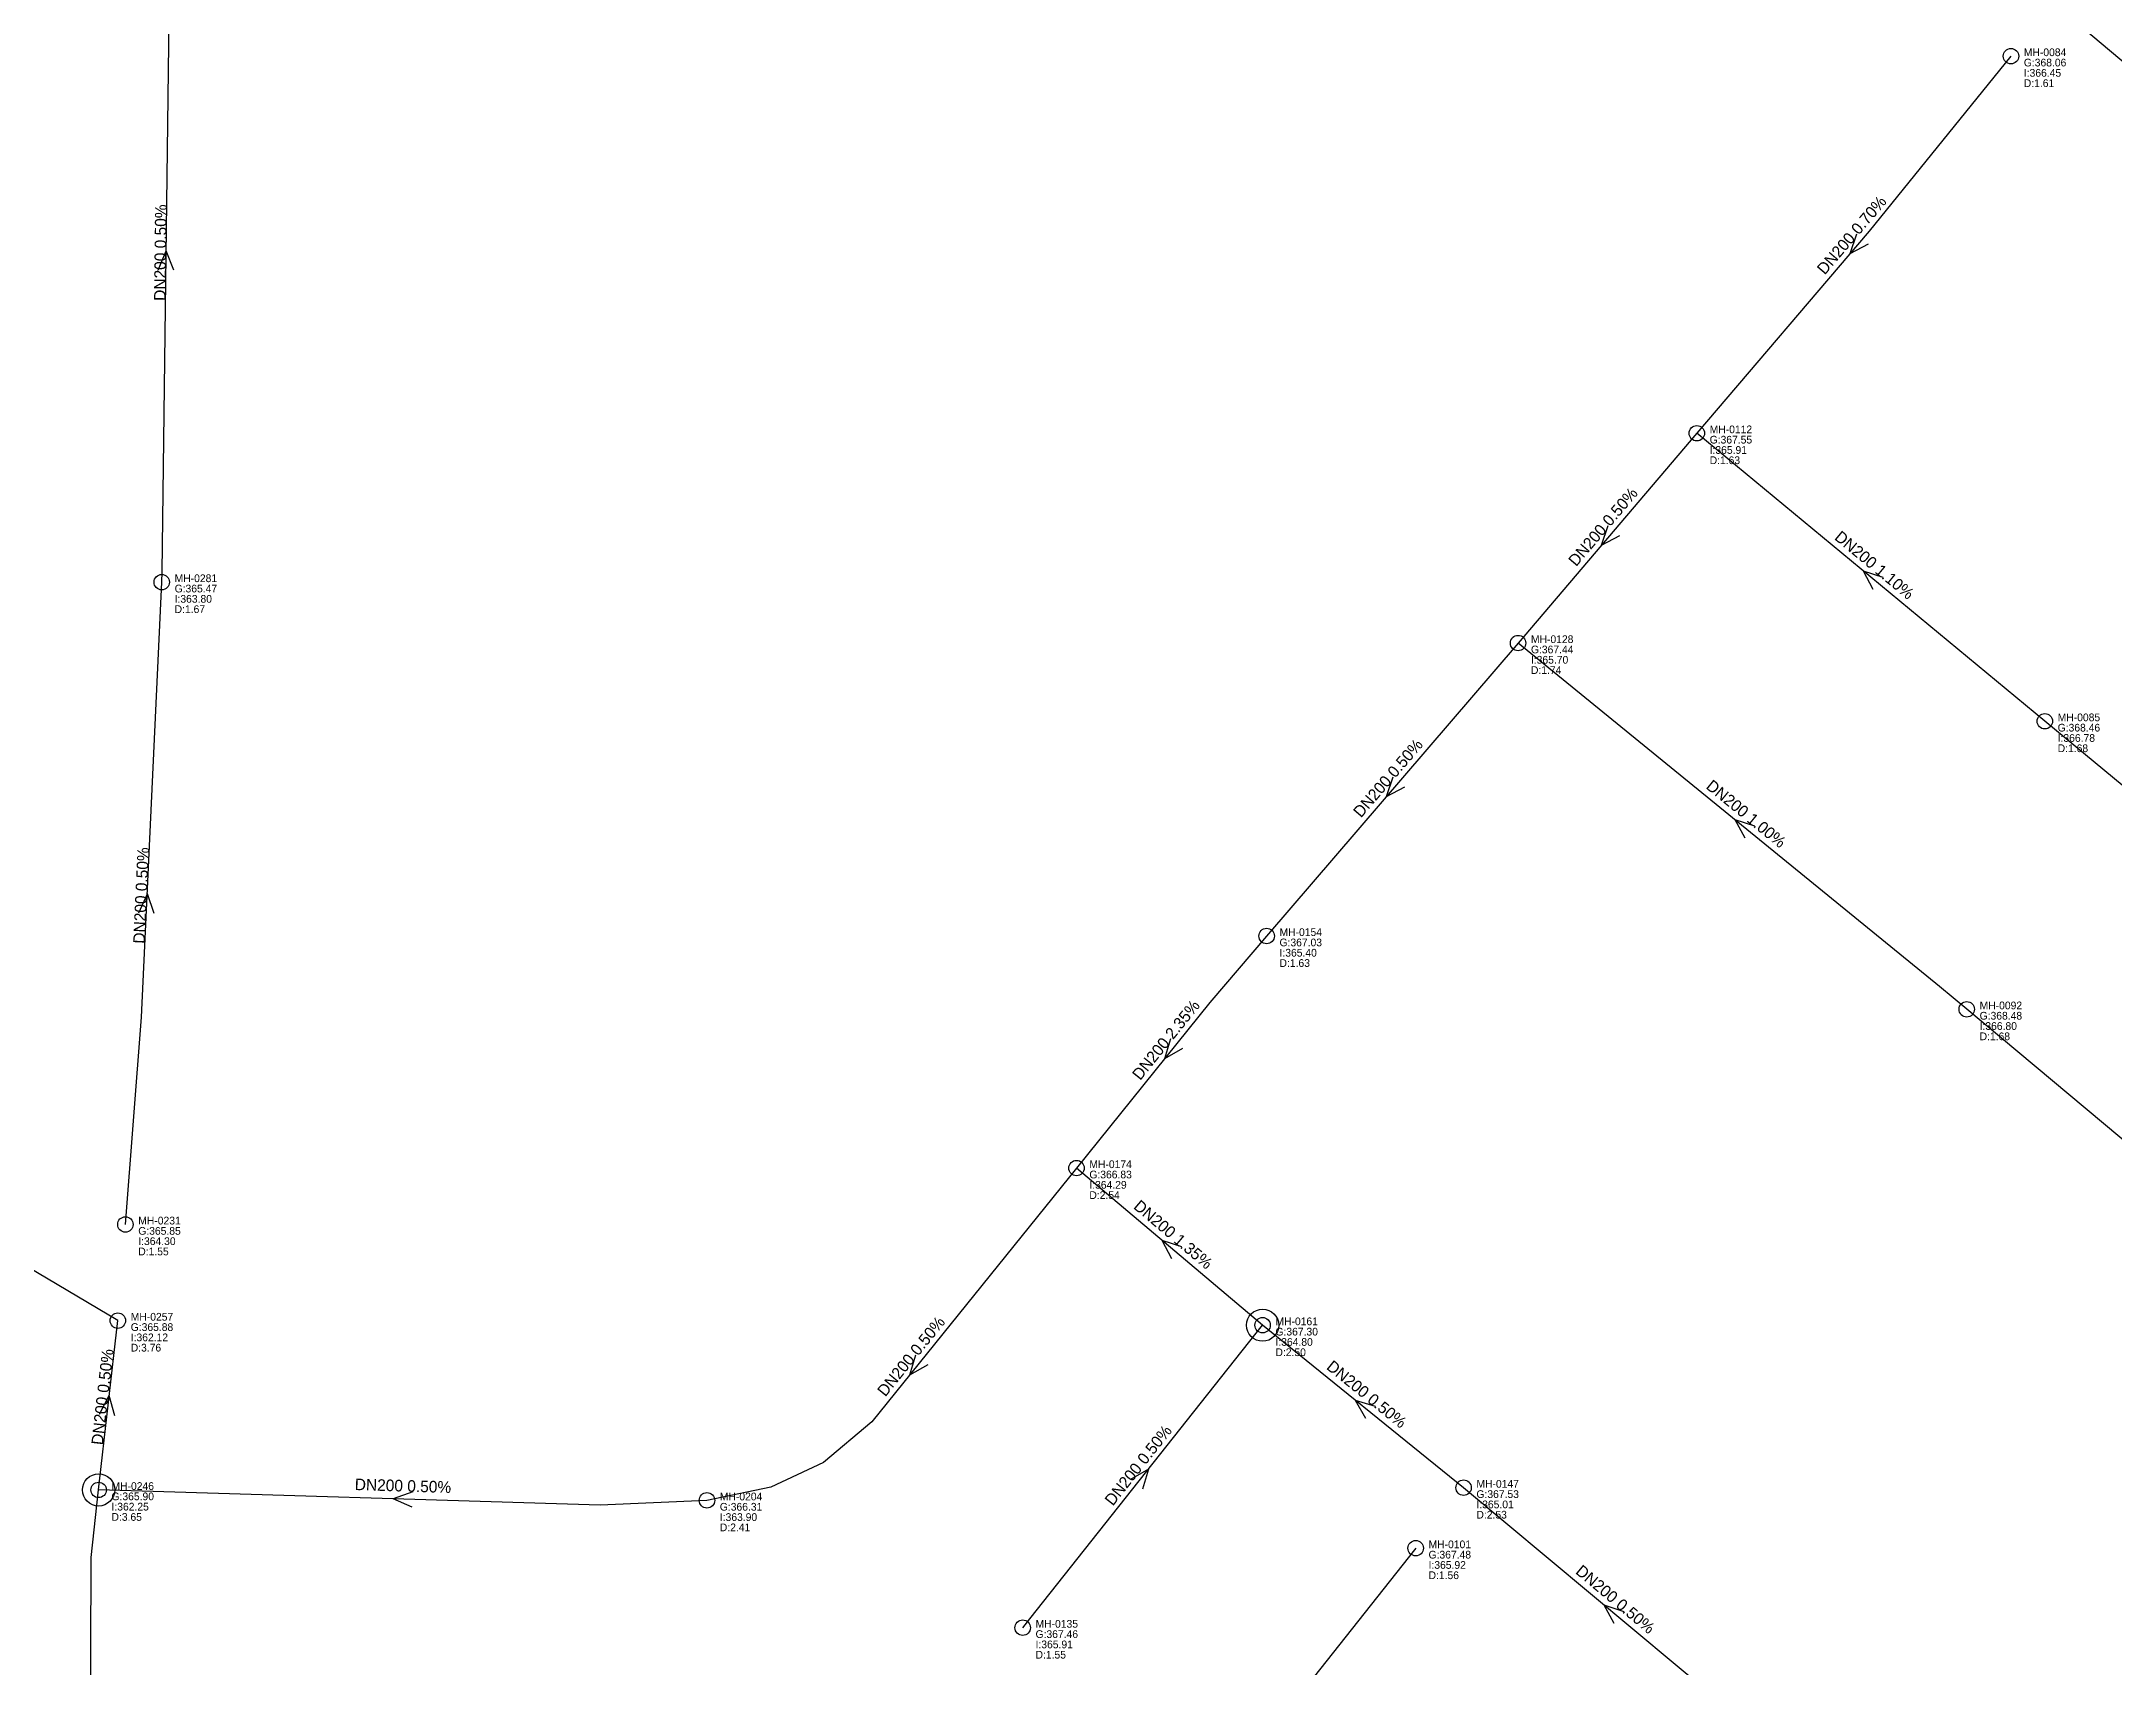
# Model space of a CAD drawing. Header units: metres. Extents: x 449149 to 451990, y 2566737 to 2570847.
# Drawn here: x 450755.5 to 451077.6, y 2569864 to 2570116.8 of the extents above; entities that cross this region are included whole.
import ezdxf
from ezdxf.enums import TextEntityAlignment as Align

# ---------------------------------------------------------------- set-up
doc = ezdxf.new("R2010")
doc.units = ezdxf.units.M
for name, color, linetype in [('SEW-DROP', 6, 'Continuous'), ('SEW-LABEL', 2, 'Continuous'), ('SEW-MH', 7, 'Continuous'), ('SEW-MH-LABEL', 8, 'Continuous'), ('SEW-PIPE-DN200', 3, 'Continuous')]:
    doc.layers.add(name, color=color, linetype=linetype)

msp = doc.modelspace()

# ---------------------------------------------------------------- linework, layer by layer
at = {"layer": 'SEW-DROP'}
for centre in [(450945.23, 2569917.23), (450764.36, 2569891.63)]:
    msp.add_circle(centre, 2.5, dxfattribs=at)
at = {"layer": 'SEW-LABEL'}
for p, q in [((451037.52, 2570086.8), (451036.48, 2570083.74)), ((450773.63, 2570081.23), (450774.87, 2570084.22)), ((450776.03, 2570081.2), (450774.87, 2570084.22)), ((451039.34, 2570085.24), (451036.48, 2570083.74)), ((450998.87, 2570041.47), (450997.84, 2570038.41)), ((451000.7, 2570039.92), (450997.84, 2570038.41)), ((451040.13, 2570031.6), (451038.58, 2570034.44)), ((451041.66, 2570033.45), (451038.58, 2570034.44)), ((450965.46, 2570002.4), (450964.42, 2569999.34)), ((450967.28, 2570000.84), (450964.42, 2569999.34)), ((451020.22, 2569992.94), (451018.65, 2569995.76)), ((451021.74, 2569994.8), (451018.65, 2569995.76)), ((450770.59, 2569981.33), (450771.93, 2569984.27)), ((450772.99, 2569981.22), (450771.93, 2569984.27)), ((450930.92, 2569961.74), (450929.97, 2569958.65)), ((450932.79, 2569960.24), (450929.97, 2569958.65)), ((450931.14, 2569927.56), (450929.62, 2569930.41)), ((450932.69, 2569929.39), (450929.62, 2569930.41)), ((450891.32, 2569912.56), (450890.37, 2569909.48)), ((450893.19, 2569911.06), (450890.37, 2569909.48)), ((450764.49, 2569903.43), (450766.02, 2569906.28)), ((450766.88, 2569903.16), (450766.02, 2569906.28)), ((450961.26, 2569902.73), (450959.68, 2569905.55)), ((450962.77, 2569904.6), (450959.68, 2569905.55)), ((450924.74, 2569893.28), (450927.54, 2569894.89)), ((450926.62, 2569891.79), (450927.54, 2569894.89)), ((450813.16, 2569891.34), (450810.13, 2569890.23)), ((450813.09, 2569888.94), (450810.13, 2569890.23)), ((450999.86, 2569870.86), (450998.33, 2569873.7)), ((451001.4, 2569872.7), (450998.33, 2569873.7))]:
    msp.add_line(p, q, dxfattribs=at)
at = {"layer": 'SEW-MH'}
for centre in [(451061.52, 2570114.47), (451012.7, 2570055.86), (450774.17, 2570032.72), (450984.93, 2570023.25), (451066.78, 2570011.1), (450945.86, 2569977.72), (451054.65, 2569966.33), (450916.31, 2569941.65), (450768.52, 2569932.89), (450767.35, 2569917.94), (450945.23, 2569917.23), (450764.36, 2569891.63), (450858.89, 2569890.01), (450976.46, 2569891.98), (450969.02, 2569882.57), (450907.95, 2569870.22)]:
    msp.add_circle(centre, 1.2, dxfattribs=at)
at = {"layer": 'SEW-PIPE-DN200'}
for points in [[(450774.17, 2570032.72), (450774.25, 2570034.3), (450775.47, 2570132.71)], [(451130.28, 2570070.47), (451068.13, 2570122.63)], [(451061.52, 2570114.47), (451039.48, 2570087.26), (451012.7, 2570055.86)], [(451012.7, 2570055.86), (450984.93, 2570023.25)], [(451066.78, 2570011.1), (451012.7, 2570055.86)], [(450768.52, 2569932.89), (450771.04, 2569965.1), (450774.17, 2570032.72)], [(450984.93, 2570023.25), (450945.86, 2569977.72)], [(451054.65, 2569966.33), (451050.42, 2569969.87), (450984.93, 2570023.25)], [(451128.41, 2569960.1), (451066.78, 2570011.1)], [(450945.86, 2569977.72), (450937.01, 2569967.4), (450916.31, 2569941.65)], [(450767.35, 2569917.94), (450735.96, 2569936.57), (450726.74, 2569942.97), (450706.03, 2569960.26), (450699.61, 2569965.19)], [(451131.35, 2569902.16), (451054.65, 2569966.33)], [(450916.31, 2569941.65), (450884.52, 2569902.22), (450877.01, 2569895.9), (450868.84, 2569892.07), (450858.89, 2569890.01), (450858.89, 2569890.01)], [(450945.23, 2569917.23), (450916.31, 2569941.65)], [(450764.36, 2569891.63), (450767.35, 2569917.94)], [(450907.95, 2569870.22), (450909.08, 2569871.57), (450945.23, 2569917.23)], [(450976.46, 2569891.98), (450945.23, 2569917.23)], [(450762.9, 2569791.79), (450763.22, 2569881.15), (450764.36, 2569891.63)], [(450858.89, 2569890.01), (450842.29, 2569889.24), (450764.36, 2569891.63)], [(451022.5, 2569853.5), (450976.46, 2569891.98)], [(450969.02, 2569882.57), (450925.31, 2569827.35)]]:
    msp.add_lwpolyline(points, dxfattribs=at)

# ---------------------------------------------------------------- texts
at = {"layer": 'SEW-LABEL'}
for s, rotation, p in [('DN200 0.50%', 89.2846, (450774.85, 2570083.92)), ('DN200 0.70%', 49.5274, (451037.45, 2570086.08)), ('DN200 0.50%', 49.596, (450998.81, 2570040.75)), ('DN200 1.10%', 320.3901, (451039.74, 2570034.68)), ('DN200 0.50%', 49.3633, (450965.4, 2570001.68)), ('DN200 1.00%', 320.8159, (451019.81, 2569996.02)), ('DN200 0.50%', 87.3468, (450771.86, 2569983.98)), ('DN200 2.35%', 51.2114, (450930.91, 2569961.02)), ('DN200 1.35%', 319.8376, (450930.77, 2569930.64)), ('DN200 0.50%', 51.124, (450891.31, 2569911.84)), ('DN200 0.50%', 83.5062, (450765.85, 2569905.99)), ('DN200 0.50%', 321.0405, (450960.85, 2569905.81)), ('DN200 0.50%', 51.629, (450926.61, 2569894.91)), ('DN200 0.50%', 358.2428, (450811.63, 2569891.38)), ('DN200 0.50%', 320.1121, (450999.48, 2569873.94))]:
    msp.add_text(s, height=1.8, rotation=rotation, dxfattribs=at).set_placement(p, align=Align.CENTER)
at = {"layer": 'SEW-MH-LABEL'}
for s, p in [('G:368.06', (451063.52, 2570112.87)), ('MH-0084', (451063.52, 2570114.47)), ('I:366.45', (451063.52, 2570111.27)), ('D:1.61', (451063.52, 2570109.67)), ('G:367.55', (451014.7, 2570054.26)), ('MH-0112', (451014.7, 2570055.86)), ('D:1.63', (451014.7, 2570051.06)), ('I:365.91', (451014.7, 2570052.66)), ('G:365.47', (450776.17, 2570031.12)), ('MH-0281', (450776.17, 2570032.72)), ('D:1.67', (450776.17, 2570027.92)), ('I:363.80', (450776.17, 2570029.52)), ('G:367.44', (450986.93, 2570021.65)), ('MH-0128', (450986.93, 2570023.25)), ('D:1.74', (450986.93, 2570018.45)), ('I:365.70', (450986.93, 2570020.05)), ('G:368.46', (451068.78, 2570009.5)), ('MH-0085', (451068.78, 2570011.1)), ('D:1.68', (451068.78, 2570006.3)), ('I:366.78', (451068.78, 2570007.9)), ('G:367.03', (450947.86, 2569976.12)), ('MH-0154', (450947.86, 2569977.72)), ('D:1.63', (450947.86, 2569972.92)), ('I:365.40', (450947.86, 2569974.52)), ('MH-0092', (451056.65, 2569966.33)), ('G:368.48', (451056.65, 2569964.73)), ('I:366.80', (451056.65, 2569963.13)), ('D:1.68', (451056.65, 2569961.53)), ('MH-0174', (450918.31, 2569941.65)), ('G:366.83', (450918.31, 2569940.05)), ('I:364.29', (450918.31, 2569938.45)), ('D:2.54', (450918.31, 2569936.85)), ('G:365.85', (450770.52, 2569931.29)), ('MH-0231', (450770.52, 2569932.89)), ('D:1.55', (450770.52, 2569928.09)), ('I:364.30', (450770.52, 2569929.69)), ('G:365.88', (450769.35, 2569916.34)), ('MH-0257', (450769.35, 2569917.94)), ('G:367.30', (450947.23, 2569915.63)), ('MH-0161', (450947.23, 2569917.23)), ('D:3.76', (450769.35, 2569913.14)), ('I:362.12', (450769.35, 2569914.74)), ('D:2.50', (450947.23, 2569912.43)), ('I:364.80', (450947.23, 2569914.03)), ('G:365.90', (450766.36, 2569890.03)), ('MH-0246', (450766.36, 2569891.63)), ('MH-0204', (450860.89, 2569890.01)), ('G:367.53', (450978.46, 2569890.38)), ('MH-0147', (450978.46, 2569891.98)), ('D:3.65', (450766.36, 2569886.83)), ('I:362.25', (450766.36, 2569888.43)), ('G:366.31', (450860.89, 2569888.41)), ('I:363.90', (450860.89, 2569886.81)), ('D:2.53', (450978.46, 2569887.18)), ('I:365.01', (450978.46, 2569888.78)), ('D:2.41', (450860.89, 2569885.21)), ('MH-0101', (450971.02, 2569882.57)), ('G:367.48', (450971.02, 2569880.97)), ('I:365.92', (450971.02, 2569879.37)), ('D:1.56', (450971.02, 2569877.77)), ('MH-0135', (450909.95, 2569870.22)), ('G:367.46', (450909.95, 2569868.62)), ('I:365.91', (450909.95, 2569867.02)), ('D:1.55', (450909.95, 2569865.42))]:
    msp.add_text(s, height=1.2, dxfattribs=at).set_placement(p)

doc.saveas('drawing.dxf')
